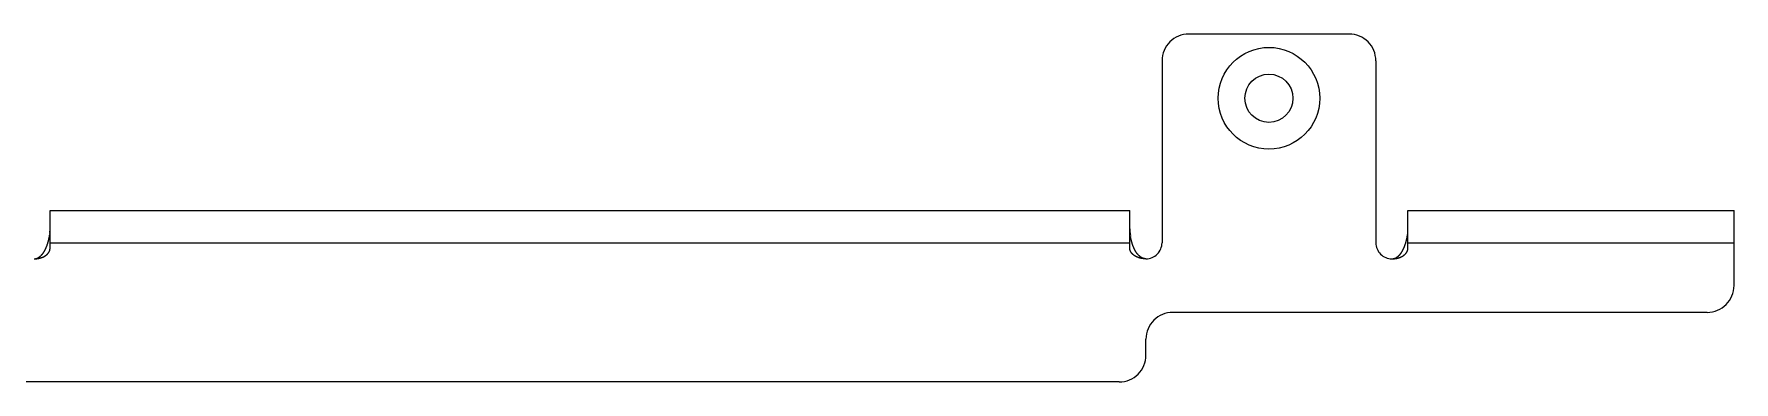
# Model space of a CAD drawing. Extents: x 365 to 1810, y 642 to 1032.
# Drawn here: x 1492.3 to 1810.3, y 967.2 to 1032.2 of the extents above; entities that cross this region are included whole.
import ezdxf

# ---------------------------------------------------------------- set-up
doc = ezdxf.new("R2010")
doc.units = 0
doc.linetypes.add('HIDDEN', pattern=[0.2, 0.1, -0.1])
doc.layers.add('geometry', color=8, linetype='Continuous')

msp = doc.modelspace()

# ---------------------------------------------------------------- linework, layer by layer
at = {"layer": 'geometry', "linetype": 'CONTINUOUS'}
for points in [[(1708.35, 1032.22, 0.414214), (1703.35, 1027.22)], [(1743.35, 1027.22, 0.414214), (1738.35, 1032.22)], [(1700.35, 990.22, 0.414214), (1703.35, 993.22)], [(1743.35, 993.22, 0.414214), (1746.35, 990.22)], [(1805.35, 980.22, 0.414214), (1810.35, 985.22)], [(1705.35, 980.22, 0.414214), (1700.35, 975.22)], [(1695.35, 967.22, 0.414214), (1700.35, 972.22)]]:
    msp.add_lwpolyline(points, format="xyb", dxfattribs=at)
for points in [[(1738.35, 1032.22), (1708.35, 1032.22)], [(1703.35, 1027.22), (1703.35, 993.22)], [(1743.35, 1027.22), (1743.35, 993.22)], [(1495.35, 999.22), (1697.35, 999.22)], [(1495.35, 992.09), (1495.35, 999.22)], [(1697.35, 992.09), (1697.35, 999.22)], [(1749.35, 999.22), (1810.35, 999.22)], [(1749.35, 992.09), (1749.35, 999.22)], [(1810.35, 985.22), (1810.35, 999.22)], [(1494.55, 992.14), (1494.56, 992.17)], [(1494.56, 992.17), (1494.57, 992.2)], [(1494.57, 992.2), (1494.58, 992.22)], [(1494.58, 992.22), (1494.6, 992.25)], [(1494.6, 992.25), (1494.61, 992.27)], [(1494.61, 992.27), (1494.62, 992.29)], [(1494.62, 992.29), (1494.63, 992.32)], [(1494.63, 992.32), (1494.64, 992.35)], [(1494.64, 992.35), (1494.65, 992.37)], [(1494.65, 992.37), (1494.66, 992.39)], [(1494.66, 992.39), (1494.67, 992.42)], [(1494.67, 992.42), (1494.68, 992.45)], [(1494.68, 992.45), (1494.69, 992.47)], [(1494.69, 992.47), (1494.7, 992.5)], [(1494.7, 992.5), (1494.71, 992.52)], [(1494.71, 992.52), (1494.72, 992.55)], [(1494.72, 992.55), (1494.73, 992.57)], [(1494.73, 992.57), (1494.74, 992.6)], [(1494.74, 992.6), (1494.75, 992.62)], [(1494.75, 992.62), (1494.76, 992.65)], [(1494.76, 992.65), (1494.77, 992.67)], [(1494.77, 992.67), (1494.78, 992.7)], [(1494.78, 992.7), (1494.79, 992.72)], [(1494.79, 992.72), (1494.8, 992.75)], [(1494.8, 992.77), (1494.81, 992.8)], [(1494.8, 992.75), (1494.8, 992.77)], [(1494.81, 992.8), (1494.82, 992.83)], [(1494.82, 992.83), (1494.83, 992.85)], [(1494.83, 992.85), (1494.84, 992.88)], [(1494.84, 992.88), (1494.85, 992.9)], [(1494.85, 992.9), (1494.86, 992.93)], [(1494.86, 992.93), (1494.87, 992.95)], [(1494.87, 992.95), (1494.88, 992.98)], [(1494.88, 993), (1494.89, 993.03)], [(1494.88, 992.98), (1494.88, 993)], [(1494.89, 993.03), (1494.9, 993.05)], [(1494.9, 993.05), (1494.91, 993.08)], [(1494.91, 993.08), (1494.92, 993.11)], [(1494.92, 993.11), (1494.93, 993.13)], [(1494.93, 993.16), (1494.94, 993.18)], [(1494.93, 993.13), (1494.93, 993.16)], [(1494.94, 993.18), (1494.95, 993.21)], [(1494.95, 993.21), (1494.96, 993.24)], [(1494.96, 993.26), (1494.97, 993.29)], [(1494.96, 993.24), (1494.96, 993.26)], [(1494.97, 993.29), (1494.98, 993.31)], [(1494.98, 993.31), (1494.99, 993.34)], [(1494.99, 993.36), (1495, 993.39)], [(1494.99, 993.34), (1494.99, 993.36)], [(1495, 993.39), (1495.01, 993.42)], [(1495.01, 993.42), (1495.02, 993.44)], [(1495.02, 993.47), (1495.03, 993.49)], [(1495.02, 993.44), (1495.02, 993.47)], [(1495.03, 993.49), (1495.04, 993.52)], [(1495.04, 993.55), (1495.05, 993.57)], [(1495.04, 993.52), (1495.04, 993.55)], [(1495.05, 993.57), (1495.06, 993.6)], [(1495.06, 993.62), (1495.07, 993.65)], [(1495.06, 993.6), (1495.06, 993.62)], [(1495.07, 993.65), (1495.08, 993.68)], [(1495.08, 993.7), (1495.09, 993.73)], [(1495.08, 993.68), (1495.08, 993.7)], [(1495.09, 993.73), (1495.1, 993.75)], [(1495.1, 993.78), (1495.11, 993.81)], [(1495.1, 993.75), (1495.1, 993.78)], [(1495.11, 993.83), (1495.12, 993.86)], [(1495.11, 993.81), (1495.11, 993.83)], [(1495.12, 993.86), (1495.13, 993.89)], [(1495.13, 993.91), (1495.14, 993.94)], [(1495.13, 993.89), (1495.13, 993.91)], [(1495.14, 993.97), (1495.15, 993.99)], [(1495.14, 993.94), (1495.14, 993.97)], [(1495.15, 994.02), (1495.16, 994.04)], [(1495.15, 993.99), (1495.15, 994.02)], [(1495.16, 994.07), (1495.17, 994.1)], [(1495.16, 994.04), (1495.16, 994.07)], [(1495.17, 994.1), (1495.18, 994.12)], [(1495.18, 994.12), (1495.18, 994.15)], [(1495.35, 993.22), (1697.35, 993.22)], [(1697.52, 994.12), (1697.51, 994.15)], [(1697.52, 994.1), (1697.52, 994.12)], [(1697.53, 994.07), (1697.52, 994.1)], [(1697.53, 994.04), (1697.53, 994.07)], [(1697.54, 994.02), (1697.53, 994.04)], [(1697.54, 993.99), (1697.54, 994.02)], [(1697.55, 993.97), (1697.54, 993.99)], [(1697.56, 993.94), (1697.55, 993.97)], [(1697.56, 993.91), (1697.56, 993.94)], [(1697.57, 993.89), (1697.56, 993.91)], [(1697.57, 993.86), (1697.57, 993.89)], [(1697.58, 993.83), (1697.57, 993.86)], [(1697.58, 993.81), (1697.58, 993.83)], [(1697.59, 993.78), (1697.58, 993.81)], [(1697.6, 993.75), (1697.59, 993.78)], [(1697.6, 993.73), (1697.6, 993.75)], [(1697.61, 993.7), (1697.6, 993.73)], [(1697.62, 993.68), (1697.61, 993.7)], [(1697.62, 993.65), (1697.62, 993.68)], [(1697.63, 993.62), (1697.62, 993.65)], [(1697.64, 993.6), (1697.63, 993.62)], [(1697.64, 993.57), (1697.64, 993.6)], [(1697.65, 993.55), (1697.64, 993.57)], [(1697.66, 993.52), (1697.65, 993.55)], [(1697.66, 993.49), (1697.66, 993.52)], [(1697.67, 993.47), (1697.66, 993.49)], [(1697.68, 993.44), (1697.67, 993.47)], [(1697.68, 993.42), (1697.68, 993.44)], [(1697.69, 993.39), (1697.68, 993.42)], [(1697.7, 993.36), (1697.69, 993.39)], [(1697.71, 993.34), (1697.7, 993.36)], [(1697.71, 993.31), (1697.71, 993.34)], [(1697.72, 993.29), (1697.71, 993.31)], [(1697.73, 993.26), (1697.72, 993.29)], [(1697.74, 993.24), (1697.73, 993.26)], [(1697.74, 993.21), (1697.74, 993.24)], [(1697.75, 993.18), (1697.74, 993.21)], [(1697.76, 993.16), (1697.75, 993.18)], [(1697.77, 993.13), (1697.76, 993.16)], [(1697.78, 993.11), (1697.77, 993.13)], [(1697.78, 993.08), (1697.78, 993.11)], [(1697.79, 993.05), (1697.78, 993.08)], [(1697.8, 993.03), (1697.79, 993.05)], [(1697.81, 993), (1697.8, 993.03)], [(1697.82, 992.98), (1697.81, 993)], [(1697.83, 992.95), (1697.82, 992.98)], [(1697.83, 992.93), (1697.83, 992.95)], [(1697.84, 992.9), (1697.83, 992.93)], [(1697.85, 992.88), (1697.84, 992.9)], [(1697.86, 992.85), (1697.85, 992.88)], [(1697.87, 992.83), (1697.86, 992.85)], [(1697.88, 992.8), (1697.87, 992.83)], [(1697.89, 992.77), (1697.88, 992.8)], [(1697.9, 992.75), (1697.89, 992.77)], [(1697.91, 992.72), (1697.9, 992.75)], [(1697.92, 992.7), (1697.91, 992.72)], [(1697.92, 992.67), (1697.92, 992.7)], [(1697.93, 992.65), (1697.92, 992.67)], [(1697.94, 992.62), (1697.93, 992.65)], [(1697.95, 992.6), (1697.94, 992.62)], [(1697.96, 992.57), (1697.95, 992.6)], [(1697.97, 992.55), (1697.96, 992.57)], [(1697.98, 992.52), (1697.97, 992.55)], [(1697.99, 992.5), (1697.98, 992.52)], [(1698, 992.47), (1697.99, 992.5)], [(1698.01, 992.45), (1698, 992.47)], [(1698.02, 992.42), (1698.01, 992.45)], [(1698.03, 992.39), (1698.02, 992.42)], [(1698.04, 992.37), (1698.03, 992.39)], [(1698.05, 992.35), (1698.04, 992.37)], [(1698.07, 992.32), (1698.05, 992.35)], [(1698.08, 992.29), (1698.07, 992.32)], [(1698.09, 992.27), (1698.08, 992.29)], [(1698.1, 992.25), (1698.09, 992.27)], [(1698.11, 992.22), (1698.1, 992.25)], [(1698.12, 992.2), (1698.11, 992.22)], [(1698.13, 992.17), (1698.12, 992.2)], [(1698.14, 992.14), (1698.13, 992.17)], [(1748.55, 992.14), (1748.56, 992.17)], [(1748.56, 992.17), (1748.57, 992.2)], [(1748.57, 992.2), (1748.58, 992.22)], [(1748.58, 992.22), (1748.6, 992.25)], [(1748.6, 992.25), (1748.61, 992.27)], [(1748.61, 992.27), (1748.62, 992.29)], [(1748.62, 992.29), (1748.63, 992.32)], [(1748.63, 992.32), (1748.64, 992.35)], [(1748.64, 992.35), (1748.65, 992.37)], [(1748.65, 992.37), (1748.66, 992.39)], [(1748.66, 992.39), (1748.67, 992.42)], [(1748.67, 992.42), (1748.68, 992.45)], [(1748.68, 992.45), (1748.69, 992.47)], [(1748.69, 992.47), (1748.7, 992.5)], [(1748.7, 992.5), (1748.71, 992.52)], [(1748.71, 992.52), (1748.72, 992.55)], [(1748.72, 992.55), (1748.73, 992.57)], [(1748.73, 992.57), (1748.74, 992.6)], [(1748.74, 992.6), (1748.75, 992.62)], [(1748.75, 992.62), (1748.76, 992.65)], [(1748.76, 992.65), (1748.77, 992.67)], [(1748.77, 992.67), (1748.78, 992.7)], [(1748.78, 992.7), (1748.79, 992.72)], [(1748.79, 992.72), (1748.8, 992.75)], [(1748.8, 992.77), (1748.81, 992.8)], [(1748.8, 992.75), (1748.8, 992.77)], [(1748.81, 992.8), (1748.82, 992.83)], [(1748.82, 992.83), (1748.83, 992.85)], [(1748.83, 992.85), (1748.84, 992.88)], [(1748.84, 992.88), (1748.85, 992.9)], [(1748.85, 992.9), (1748.86, 992.93)], [(1748.86, 992.93), (1748.87, 992.95)], [(1748.87, 992.95), (1748.88, 992.98)], [(1748.88, 993), (1748.89, 993.03)], [(1748.88, 992.98), (1748.88, 993)], [(1748.89, 993.03), (1748.9, 993.05)], [(1748.9, 993.05), (1748.91, 993.08)], [(1748.91, 993.08), (1748.92, 993.11)], [(1748.92, 993.11), (1748.93, 993.13)], [(1748.93, 993.16), (1748.94, 993.18)], [(1748.93, 993.13), (1748.93, 993.16)], [(1748.94, 993.18), (1748.95, 993.21)], [(1748.95, 993.21), (1748.96, 993.24)], [(1748.96, 993.26), (1748.97, 993.29)], [(1748.96, 993.24), (1748.96, 993.26)], [(1748.97, 993.29), (1748.98, 993.31)], [(1748.98, 993.31), (1748.99, 993.34)], [(1748.99, 993.36), (1749, 993.39)], [(1748.99, 993.34), (1748.99, 993.36)], [(1749, 993.39), (1749.01, 993.42)], [(1749.01, 993.42), (1749.02, 993.44)], [(1749.02, 993.47), (1749.03, 993.49)], [(1749.02, 993.44), (1749.02, 993.47)], [(1749.03, 993.49), (1749.04, 993.52)], [(1749.04, 993.55), (1749.05, 993.57)], [(1749.04, 993.52), (1749.04, 993.55)], [(1749.05, 993.57), (1749.06, 993.6)], [(1749.06, 993.62), (1749.07, 993.65)], [(1749.06, 993.6), (1749.06, 993.62)], [(1749.07, 993.65), (1749.08, 993.68)], [(1749.08, 993.7), (1749.09, 993.73)], [(1749.08, 993.68), (1749.08, 993.7)], [(1749.09, 993.73), (1749.1, 993.75)], [(1749.1, 993.78), (1749.11, 993.81)], [(1749.1, 993.75), (1749.1, 993.78)], [(1749.11, 993.83), (1749.12, 993.86)], [(1749.11, 993.81), (1749.11, 993.83)], [(1749.12, 993.86), (1749.13, 993.89)], [(1749.13, 993.91), (1749.14, 993.94)], [(1749.13, 993.89), (1749.13, 993.91)], [(1749.14, 993.97), (1749.15, 993.99)], [(1749.14, 993.94), (1749.14, 993.97)], [(1749.15, 994.02), (1749.16, 994.04)], [(1749.15, 993.99), (1749.15, 994.02)], [(1749.16, 994.07), (1749.17, 994.1)], [(1749.16, 994.04), (1749.16, 994.07)], [(1749.17, 994.1), (1749.18, 994.12)], [(1749.18, 994.12), (1749.18, 994.15)], [(1749.35, 993.22), (1810.35, 993.22)], [(1492.35, 990.22), (1492.37, 990.22)], [(1492.37, 990.22), (1492.39, 990.22)], [(1492.37, 990.22), (1492.4, 990.22)], [(1492.39, 990.22), (1492.42, 990.22)], [(1492.4, 990.22), (1492.43, 990.22)], [(1492.42, 990.22), (1492.44, 990.22)], [(1492.43, 990.22), (1492.45, 990.22)], [(1492.44, 990.22), (1492.46, 990.22)], [(1492.45, 990.22), (1492.48, 990.22)], [(1492.46, 990.22), (1492.49, 990.22)], [(1492.48, 990.22), (1492.51, 990.23)], [(1492.49, 990.22), (1492.51, 990.22)], [(1492.51, 990.23), (1492.53, 990.23)], [(1492.51, 990.22), (1492.54, 990.22)], [(1492.53, 990.23), (1492.56, 990.23)], [(1492.54, 990.22), (1492.56, 990.22)], [(1492.56, 990.23), (1492.59, 990.24)], [(1492.56, 990.22), (1492.58, 990.22)], [(1492.58, 990.22), (1492.61, 990.22)], [(1492.59, 990.24), (1492.61, 990.24)], [(1492.61, 990.24), (1492.64, 990.25)], [(1492.61, 990.22), (1492.63, 990.23)], [(1492.63, 990.23), (1492.66, 990.23)], [(1492.64, 990.25), (1492.67, 990.25)], [(1492.66, 990.23), (1492.68, 990.23)], [(1492.67, 990.25), (1492.69, 990.26)], [(1492.68, 990.23), (1492.7, 990.23)], [(1492.69, 990.26), (1492.72, 990.27)], [(1492.7, 990.23), (1492.73, 990.23)], [(1492.72, 990.27), (1492.75, 990.27)], [(1492.73, 990.23), (1492.75, 990.23)], [(1492.75, 990.27), (1492.77, 990.28)], [(1492.75, 990.23), (1492.78, 990.24)], [(1492.77, 990.28), (1492.8, 990.29)], [(1492.78, 990.24), (1492.8, 990.24)], [(1492.8, 990.29), (1492.82, 990.3)], [(1492.8, 990.24), (1492.82, 990.24)], [(1492.82, 990.3), (1492.85, 990.31)], [(1492.82, 990.24), (1492.85, 990.24)], [(1492.85, 990.31), (1492.87, 990.32)], [(1492.85, 990.24), (1492.87, 990.25)], [(1492.87, 990.32), (1492.9, 990.33)], [(1492.87, 990.25), (1492.9, 990.25)], [(1492.9, 990.33), (1492.93, 990.34)], [(1492.9, 990.25), (1492.92, 990.25)], [(1492.92, 990.25), (1492.94, 990.25)], [(1492.93, 990.34), (1492.95, 990.35)], [(1492.94, 990.25), (1492.97, 990.26)], [(1492.95, 990.35), (1492.98, 990.36)], [(1492.97, 990.26), (1492.99, 990.26)], [(1492.98, 990.36), (1493, 990.37)], [(1492.99, 990.26), (1493.02, 990.26)], [(1493, 990.37), (1493.03, 990.38)], [(1493.02, 990.26), (1493.04, 990.27)], [(1493.03, 990.38), (1493.05, 990.39)], [(1493.04, 990.27), (1493.07, 990.27)], [(1493.05, 990.39), (1493.08, 990.41)], [(1493.07, 990.27), (1493.09, 990.28)], [(1493.08, 990.41), (1493.1, 990.42)], [(1493.09, 990.28), (1493.11, 990.28)], [(1493.1, 990.42), (1493.13, 990.43)], [(1493.11, 990.28), (1493.14, 990.28)], [(1493.13, 990.43), (1493.15, 990.45)], [(1493.14, 990.28), (1493.16, 990.29)], [(1493.15, 990.45), (1493.17, 990.46)], [(1493.16, 990.29), (1493.19, 990.29)], [(1493.17, 990.46), (1493.2, 990.47)], [(1493.19, 990.29), (1493.21, 990.3)], [(1493.2, 990.47), (1493.22, 990.49)], [(1493.21, 990.3), (1493.23, 990.3)], [(1493.22, 990.49), (1493.25, 990.5)], [(1493.23, 990.3), (1493.26, 990.31)], [(1493.25, 990.5), (1493.27, 990.52)], [(1493.26, 990.31), (1493.28, 990.31)], [(1493.27, 990.52), (1493.29, 990.53)], [(1493.28, 990.31), (1493.31, 990.32)], [(1493.29, 990.53), (1493.32, 990.55)], [(1493.31, 990.32), (1493.33, 990.32)], [(1493.32, 990.55), (1493.34, 990.56)], [(1493.33, 990.32), (1493.35, 990.33)], [(1493.34, 990.56), (1493.36, 990.58)], [(1493.35, 990.33), (1493.38, 990.34)], [(1493.36, 990.58), (1493.39, 990.6)], [(1493.38, 990.34), (1493.4, 990.34)], [(1493.39, 990.6), (1493.41, 990.61)], [(1493.4, 990.34), (1493.43, 990.35)], [(1493.41, 990.61), (1493.43, 990.63)], [(1493.43, 990.63), (1493.45, 990.64)], [(1493.43, 990.35), (1493.45, 990.35)], [(1493.45, 990.64), (1493.47, 990.66)], [(1493.45, 990.35), (1493.47, 990.36)], [(1493.47, 990.66), (1493.5, 990.68)], [(1493.47, 990.36), (1493.5, 990.37)], [(1493.5, 990.68), (1493.52, 990.7)], [(1493.5, 990.37), (1493.52, 990.37)], [(1493.52, 990.7), (1493.54, 990.72)], [(1493.52, 990.37), (1493.54, 990.38)], [(1493.54, 990.72), (1493.56, 990.73)], [(1493.54, 990.38), (1493.57, 990.38)], [(1493.56, 990.73), (1493.58, 990.75)], [(1493.57, 990.38), (1493.59, 990.39)], [(1493.58, 990.75), (1493.6, 990.77)], [(1493.59, 990.39), (1493.61, 990.4)], [(1493.6, 990.77), (1493.62, 990.79)], [(1493.61, 990.4), (1493.64, 990.41)], [(1493.62, 990.79), (1493.64, 990.81)], [(1493.64, 990.81), (1493.66, 990.82)], [(1493.64, 990.41), (1493.66, 990.41)], [(1493.66, 990.82), (1493.68, 990.84)], [(1493.66, 990.41), (1493.69, 990.42)], [(1493.68, 990.84), (1493.7, 990.86)], [(1493.69, 990.42), (1493.71, 990.43)], [(1493.7, 990.86), (1493.72, 990.88)], [(1493.71, 990.43), (1493.73, 990.44)], [(1493.72, 990.88), (1493.74, 990.9)], [(1493.73, 990.44), (1493.75, 990.45)], [(1493.74, 990.9), (1493.76, 990.92)], [(1493.75, 990.45), (1493.78, 990.45)], [(1493.76, 990.92), (1493.78, 990.94)], [(1493.78, 990.94), (1493.8, 990.96)], [(1493.78, 990.45), (1493.8, 990.46)], [(1493.8, 990.96), (1493.82, 990.98)], [(1493.8, 990.46), (1493.82, 990.47)], [(1493.82, 990.98), (1493.83, 991)], [(1493.82, 990.47), (1493.85, 990.48)], [(1493.83, 991), (1493.85, 991.02)], [(1493.85, 991.02), (1493.87, 991.04)], [(1493.85, 990.48), (1493.87, 990.49)], [(1493.87, 991.04), (1493.89, 991.06)], [(1493.87, 990.49), (1493.89, 990.5)], [(1493.89, 991.06), (1493.91, 991.08)], [(1493.89, 990.5), (1493.92, 990.5)], [(1493.91, 991.08), (1493.92, 991.1)], [(1493.92, 991.1), (1493.94, 991.12)], [(1493.92, 990.5), (1493.94, 990.51)], [(1493.94, 991.12), (1493.96, 991.14)], [(1493.94, 990.51), (1493.96, 990.52)], [(1493.96, 991.14), (1493.97, 991.16)], [(1493.96, 990.52), (1493.98, 990.53)], [(1493.97, 991.16), (1493.99, 991.19)], [(1493.98, 990.53), (1494.01, 990.54)], [(1493.99, 991.19), (1494.01, 991.21)], [(1494.01, 991.21), (1494.02, 991.23)], [(1494.01, 990.54), (1494.03, 990.55)], [(1494.02, 991.23), (1494.04, 991.25)], [(1494.03, 990.55), (1494.05, 990.56)], [(1494.04, 991.25), (1494.06, 991.27)], [(1494.05, 990.56), (1494.07, 990.57)], [(1494.06, 991.27), (1494.07, 991.29)], [(1494.07, 991.29), (1494.09, 991.32)], [(1494.07, 990.57), (1494.09, 990.58)], [(1494.09, 991.32), (1494.1, 991.34)], [(1494.09, 990.58), (1494.12, 990.59)], [(1494.1, 991.34), (1494.12, 991.36)], [(1494.12, 991.36), (1494.13, 991.38)], [(1494.12, 990.59), (1494.14, 990.61)], [(1494.13, 991.38), (1494.15, 991.41)], [(1494.14, 990.61), (1494.16, 990.62)], [(1494.15, 991.41), (1494.16, 991.43)], [(1494.16, 991.43), (1494.18, 991.45)], [(1494.16, 990.62), (1494.18, 990.63)], [(1494.18, 991.45), (1494.19, 991.47)], [(1494.18, 990.63), (1494.2, 990.64)], [(1494.19, 991.47), (1494.21, 991.5)], [(1494.2, 990.64), (1494.22, 990.65)], [(1494.21, 991.5), (1494.22, 991.52)], [(1494.22, 991.52), (1494.24, 991.54)], [(1494.22, 990.65), (1494.25, 990.66)], [(1494.24, 991.54), (1494.25, 991.57)], [(1494.25, 991.57), (1494.27, 991.59)], [(1494.25, 990.66), (1494.27, 990.67)], [(1494.27, 991.59), (1494.28, 991.61)], [(1494.27, 990.67), (1494.29, 990.68)], [(1494.28, 991.61), (1494.29, 991.64)], [(1494.29, 991.64), (1494.31, 991.66)], [(1494.29, 990.68), (1494.31, 990.7)], [(1494.31, 991.66), (1494.32, 991.68)], [(1494.31, 990.7), (1494.33, 990.71)], [(1494.32, 991.68), (1494.33, 991.71)], [(1494.33, 991.71), (1494.35, 991.73)], [(1494.33, 990.71), (1494.35, 990.72)], [(1494.35, 991.73), (1494.36, 991.75)], [(1494.35, 990.72), (1494.37, 990.73)], [(1494.36, 991.75), (1494.37, 991.78)], [(1494.37, 991.78), (1494.38, 991.8)], [(1494.37, 990.73), (1494.39, 990.75)], [(1494.38, 991.8), (1494.4, 991.83)], [(1494.39, 990.75), (1494.41, 990.76)], [(1494.4, 991.83), (1494.41, 991.85)], [(1494.41, 991.85), (1494.42, 991.88)], [(1494.41, 990.76), (1494.43, 990.77)], [(1494.42, 991.88), (1494.43, 991.9)], [(1494.43, 991.9), (1494.45, 991.92)], [(1494.43, 990.77), (1494.45, 990.79)], [(1494.45, 991.92), (1494.46, 991.95)], [(1494.45, 990.79), (1494.47, 990.8)], [(1494.46, 991.95), (1494.47, 991.97)], [(1494.47, 991.97), (1494.48, 992)], [(1494.47, 990.8), (1494.49, 990.81)], [(1494.48, 992), (1494.49, 992.02)], [(1494.49, 992.02), (1494.51, 992.05)], [(1494.49, 990.81), (1494.51, 990.83)], [(1494.51, 992.05), (1494.52, 992.07)], [(1494.51, 990.83), (1494.53, 990.84)], [(1494.52, 992.07), (1494.53, 992.1)], [(1494.53, 992.1), (1494.54, 992.12)], [(1494.53, 990.84), (1494.55, 990.86)], [(1494.54, 992.12), (1494.55, 992.14)], [(1494.55, 990.86), (1494.57, 990.87)], [(1494.57, 990.87), (1494.59, 990.88)], [(1494.59, 990.88), (1494.61, 990.9)], [(1494.61, 990.9), (1494.63, 990.91)], [(1494.63, 990.91), (1494.65, 990.93)], [(1494.65, 990.93), (1494.67, 990.94)], [(1494.67, 990.94), (1494.68, 990.96)], [(1494.68, 990.96), (1494.7, 990.97)], [(1494.7, 990.97), (1494.72, 990.99)], [(1494.72, 990.99), (1494.74, 991.01)], [(1494.74, 991.01), (1494.76, 991.02)], [(1494.76, 991.02), (1494.78, 991.04)], [(1494.78, 991.04), (1494.79, 991.05)], [(1494.79, 991.05), (1494.81, 991.07)], [(1494.81, 991.07), (1494.83, 991.09)], [(1494.83, 991.09), (1494.85, 991.11)], [(1494.85, 991.11), (1494.86, 991.12)], [(1494.86, 991.12), (1494.88, 991.14)], [(1494.88, 991.14), (1494.9, 991.16)], [(1494.9, 991.16), (1494.91, 991.17)], [(1494.91, 991.17), (1494.93, 991.19)], [(1494.93, 991.19), (1494.94, 991.21)], [(1494.94, 991.21), (1494.96, 991.23)], [(1494.96, 991.23), (1494.98, 991.25)], [(1494.98, 991.25), (1494.99, 991.27)], [(1494.99, 991.27), (1495.01, 991.28)], [(1495.01, 991.28), (1495.02, 991.3)], [(1495.02, 991.3), (1495.04, 991.32)], [(1495.04, 991.32), (1495.05, 991.34)], [(1495.05, 991.34), (1495.07, 991.36)], [(1495.07, 991.36), (1495.08, 991.38)], [(1495.08, 991.38), (1495.1, 991.4)], [(1495.1, 991.4), (1495.11, 991.42)], [(1495.11, 991.42), (1495.12, 991.44)], [(1495.12, 991.44), (1495.14, 991.46)], [(1495.14, 991.46), (1495.15, 991.48)], [(1495.15, 991.48), (1495.16, 991.5)], [(1495.16, 991.5), (1495.18, 991.52)], [(1495.18, 991.52), (1495.19, 991.55)], [(1495.19, 991.55), (1495.2, 991.57)], [(1495.2, 991.57), (1495.21, 991.59)], [(1495.21, 991.59), (1495.22, 991.61)], [(1495.22, 991.61), (1495.23, 991.63)], [(1495.23, 991.63), (1495.24, 991.65)], [(1495.24, 991.65), (1495.25, 991.67)], [(1495.25, 991.67), (1495.26, 991.7)], [(1495.26, 991.7), (1495.27, 991.72)], [(1495.27, 991.72), (1495.28, 991.74)], [(1495.28, 991.74), (1495.29, 991.76)], [(1495.29, 991.76), (1495.3, 991.79)], [(1495.3, 991.81), (1495.31, 991.83)], [(1495.3, 991.79), (1495.3, 991.81)], [(1495.31, 991.83), (1495.32, 991.85)], [(1495.32, 991.88), (1495.33, 991.9)], [(1495.32, 991.85), (1495.32, 991.88)], [(1495.33, 991.92), (1495.34, 991.95)], [(1495.33, 991.9), (1495.33, 991.92)], [(1495.34, 992.04), (1495.35, 992.06)], [(1495.34, 992.02), (1495.34, 992.04)], [(1495.34, 991.99), (1495.34, 992.02)], [(1495.34, 991.97), (1495.34, 991.99)], [(1495.34, 991.95), (1495.34, 991.97)], [(1495.35, 992.06), (1495.35, 992.09)], [(1697.35, 992.06), (1697.35, 992.09)], [(1697.35, 992.04), (1697.35, 992.06)], [(1697.35, 992.02), (1697.35, 992.04)], [(1697.35, 991.99), (1697.35, 992.02)], [(1697.35, 991.97), (1697.35, 991.99)], [(1697.36, 991.95), (1697.35, 991.97)], [(1697.36, 991.92), (1697.36, 991.95)], [(1697.37, 991.9), (1697.36, 991.92)], [(1697.37, 991.88), (1697.37, 991.9)], [(1697.38, 991.85), (1697.37, 991.88)], [(1697.38, 991.83), (1697.38, 991.85)], [(1697.39, 991.81), (1697.38, 991.83)], [(1697.4, 991.79), (1697.39, 991.81)], [(1697.4, 991.76), (1697.4, 991.79)], [(1697.41, 991.74), (1697.4, 991.76)], [(1697.42, 991.72), (1697.41, 991.74)], [(1697.43, 991.7), (1697.42, 991.72)], [(1697.44, 991.67), (1697.43, 991.7)], [(1697.45, 991.65), (1697.44, 991.67)], [(1697.46, 991.63), (1697.45, 991.65)], [(1697.47, 991.61), (1697.46, 991.63)], [(1697.48, 991.59), (1697.47, 991.61)], [(1697.49, 991.57), (1697.48, 991.59)], [(1697.5, 991.55), (1697.49, 991.57)], [(1697.52, 991.52), (1697.5, 991.55)], [(1697.53, 991.5), (1697.52, 991.52)], [(1697.54, 991.48), (1697.53, 991.5)], [(1697.55, 991.46), (1697.54, 991.48)], [(1697.57, 991.44), (1697.55, 991.46)], [(1697.58, 991.42), (1697.57, 991.44)], [(1697.6, 991.4), (1697.58, 991.42)], [(1697.61, 991.38), (1697.6, 991.4)], [(1697.62, 991.36), (1697.61, 991.38)], [(1697.64, 991.34), (1697.62, 991.36)], [(1697.65, 991.32), (1697.64, 991.34)], [(1697.67, 991.3), (1697.65, 991.32)], [(1697.68, 991.28), (1697.67, 991.3)], [(1697.7, 991.27), (1697.68, 991.28)], [(1697.72, 991.25), (1697.7, 991.27)], [(1697.73, 991.23), (1697.72, 991.25)], [(1697.75, 991.21), (1697.73, 991.23)], [(1697.76, 991.19), (1697.75, 991.21)], [(1697.78, 991.17), (1697.76, 991.19)], [(1697.8, 991.16), (1697.78, 991.17)], [(1697.81, 991.14), (1697.8, 991.16)], [(1697.83, 991.12), (1697.81, 991.14)], [(1697.85, 991.11), (1697.83, 991.12)], [(1697.86, 991.09), (1697.85, 991.11)], [(1697.88, 991.07), (1697.86, 991.09)], [(1697.9, 991.05), (1697.88, 991.07)], [(1697.92, 991.04), (1697.9, 991.05)], [(1697.93, 991.02), (1697.92, 991.04)], [(1697.95, 991.01), (1697.93, 991.02)], [(1697.97, 990.99), (1697.95, 991.01)], [(1697.99, 990.97), (1697.97, 990.99)], [(1698.01, 990.96), (1697.99, 990.97)], [(1698.03, 990.94), (1698.01, 990.96)], [(1698.05, 990.93), (1698.03, 990.94)], [(1698.06, 990.91), (1698.05, 990.93)], [(1698.08, 990.9), (1698.06, 990.91)], [(1698.1, 990.88), (1698.08, 990.9)], [(1698.12, 990.87), (1698.1, 990.88)], [(1698.14, 990.86), (1698.12, 990.87)], [(1698.15, 992.12), (1698.14, 992.14)], [(1698.16, 990.84), (1698.14, 990.86)], [(1698.16, 992.1), (1698.15, 992.12)], [(1698.18, 992.07), (1698.16, 992.1)], [(1698.18, 990.83), (1698.16, 990.84)], [(1698.19, 992.05), (1698.18, 992.07)], [(1698.2, 990.81), (1698.18, 990.83)], [(1698.2, 992.02), (1698.19, 992.05)], [(1698.21, 992), (1698.2, 992.02)], [(1698.22, 990.8), (1698.2, 990.81)], [(1698.22, 991.97), (1698.21, 992)], [(1698.23, 991.95), (1698.22, 991.97)], [(1698.24, 990.79), (1698.22, 990.8)], [(1698.25, 991.92), (1698.23, 991.95)], [(1698.26, 990.77), (1698.24, 990.79)], [(1698.26, 991.9), (1698.25, 991.92)], [(1698.27, 991.88), (1698.26, 991.9)], [(1698.28, 990.76), (1698.26, 990.77)], [(1698.28, 991.85), (1698.27, 991.88)], [(1698.3, 991.83), (1698.28, 991.85)], [(1698.3, 990.75), (1698.28, 990.76)], [(1698.31, 991.8), (1698.3, 991.83)], [(1698.32, 990.73), (1698.3, 990.75)], [(1698.32, 991.78), (1698.31, 991.8)], [(1698.33, 991.75), (1698.32, 991.78)], [(1698.34, 990.72), (1698.32, 990.73)], [(1698.35, 991.73), (1698.33, 991.75)], [(1698.36, 990.71), (1698.34, 990.72)], [(1698.36, 991.71), (1698.35, 991.73)], [(1698.37, 991.68), (1698.36, 991.71)], [(1698.38, 990.7), (1698.36, 990.71)], [(1698.39, 991.66), (1698.37, 991.68)], [(1698.41, 990.68), (1698.38, 990.7)], [(1698.4, 991.64), (1698.39, 991.66)], [(1698.41, 991.61), (1698.4, 991.64)], [(1698.43, 991.59), (1698.41, 991.61)], [(1698.43, 990.67), (1698.41, 990.68)], [(1698.44, 991.57), (1698.43, 991.59)], [(1698.45, 990.66), (1698.43, 990.67)], [(1698.46, 991.54), (1698.44, 991.57)], [(1698.47, 990.65), (1698.45, 990.66)], [(1698.47, 991.52), (1698.46, 991.54)], [(1698.48, 991.5), (1698.47, 991.52)], [(1698.49, 990.64), (1698.47, 990.65)], [(1698.5, 991.47), (1698.48, 991.5)], [(1698.51, 990.63), (1698.49, 990.64)], [(1698.51, 991.45), (1698.5, 991.47)], [(1698.53, 991.43), (1698.51, 991.45)], [(1698.53, 990.62), (1698.51, 990.63)], [(1698.54, 991.41), (1698.53, 991.43)], [(1698.56, 990.61), (1698.53, 990.62)], [(1698.56, 991.38), (1698.54, 991.41)], [(1698.57, 991.36), (1698.56, 991.38)], [(1698.58, 990.59), (1698.56, 990.61)], [(1698.59, 991.34), (1698.57, 991.36)], [(1698.6, 990.58), (1698.58, 990.59)], [(1698.6, 991.32), (1698.59, 991.34)], [(1698.62, 991.29), (1698.6, 991.32)], [(1698.62, 990.57), (1698.6, 990.58)], [(1698.64, 991.27), (1698.62, 991.29)], [(1698.64, 990.56), (1698.62, 990.57)], [(1698.65, 991.25), (1698.64, 991.27)], [(1698.67, 990.55), (1698.64, 990.56)], [(1698.67, 991.23), (1698.65, 991.25)], [(1698.68, 991.21), (1698.67, 991.23)], [(1698.69, 990.54), (1698.67, 990.55)], [(1698.7, 991.19), (1698.68, 991.21)], [(1698.71, 990.53), (1698.69, 990.54)], [(1698.72, 991.16), (1698.7, 991.19)], [(1698.73, 990.52), (1698.71, 990.53)], [(1698.73, 991.14), (1698.72, 991.16)], [(1698.75, 991.12), (1698.73, 991.14)], [(1698.75, 990.51), (1698.73, 990.52)], [(1698.77, 991.1), (1698.75, 991.12)], [(1698.78, 990.5), (1698.75, 990.51)], [(1698.79, 991.08), (1698.77, 991.1)], [(1698.8, 990.5), (1698.78, 990.5)], [(1698.8, 991.06), (1698.79, 991.08)], [(1698.82, 991.04), (1698.8, 991.06)], [(1698.82, 990.49), (1698.8, 990.5)], [(1698.84, 991.02), (1698.82, 991.04)], [(1698.85, 990.48), (1698.82, 990.49)], [(1698.86, 991), (1698.84, 991.02)], [(1698.87, 990.47), (1698.85, 990.48)], [(1698.88, 990.98), (1698.86, 991)], [(1698.89, 990.46), (1698.87, 990.47)], [(1698.89, 990.96), (1698.88, 990.98)], [(1698.91, 990.94), (1698.89, 990.96)], [(1698.91, 990.45), (1698.89, 990.46)], [(1698.93, 990.92), (1698.91, 990.94)], [(1698.94, 990.45), (1698.91, 990.45)], [(1698.95, 990.9), (1698.93, 990.92)], [(1698.96, 990.44), (1698.94, 990.45)], [(1698.97, 990.88), (1698.95, 990.9)], [(1698.98, 990.43), (1698.96, 990.44)], [(1698.99, 990.86), (1698.97, 990.88)], [(1699.01, 990.42), (1698.98, 990.43)], [(1699.01, 990.84), (1698.99, 990.86)], [(1699.03, 990.82), (1699.01, 990.84)], [(1699.03, 990.41), (1699.01, 990.42)], [(1699.05, 990.81), (1699.03, 990.82)], [(1699.05, 990.41), (1699.03, 990.41)], [(1699.07, 990.79), (1699.05, 990.81)], [(1699.08, 990.4), (1699.05, 990.41)], [(1699.09, 990.77), (1699.07, 990.79)], [(1699.1, 990.39), (1699.08, 990.4)], [(1699.11, 990.75), (1699.09, 990.77)], [(1699.12, 990.38), (1699.1, 990.39)], [(1699.13, 990.73), (1699.11, 990.75)], [(1699.15, 990.38), (1699.12, 990.38)], [(1699.15, 990.72), (1699.13, 990.73)], [(1699.18, 990.7), (1699.15, 990.72)], [(1699.17, 990.37), (1699.15, 990.38)], [(1699.2, 990.37), (1699.17, 990.37)], [(1699.2, 990.68), (1699.18, 990.7)], [(1699.22, 990.66), (1699.2, 990.68)], [(1699.22, 990.36), (1699.2, 990.37)], [(1699.24, 990.64), (1699.22, 990.66)], [(1699.24, 990.35), (1699.22, 990.36)], [(1699.26, 990.63), (1699.24, 990.64)], [(1699.27, 990.35), (1699.24, 990.35)], [(1699.28, 990.61), (1699.26, 990.63)], [(1699.29, 990.34), (1699.27, 990.35)], [(1699.31, 990.6), (1699.28, 990.61)], [(1699.31, 990.34), (1699.29, 990.34)], [(1699.33, 990.58), (1699.31, 990.6)], [(1699.34, 990.33), (1699.31, 990.34)], [(1699.35, 990.56), (1699.33, 990.58)], [(1699.36, 990.32), (1699.34, 990.33)], [(1699.38, 990.55), (1699.35, 990.56)], [(1699.39, 990.32), (1699.36, 990.32)], [(1699.4, 990.53), (1699.38, 990.55)], [(1699.41, 990.31), (1699.39, 990.32)], [(1699.42, 990.52), (1699.4, 990.53)], [(1699.43, 990.31), (1699.41, 990.31)], [(1699.45, 990.5), (1699.42, 990.52)], [(1699.46, 990.3), (1699.43, 990.31)], [(1699.47, 990.49), (1699.45, 990.5)], [(1699.48, 990.3), (1699.46, 990.3)], [(1699.49, 990.47), (1699.47, 990.49)], [(1699.51, 990.29), (1699.48, 990.3)], [(1699.52, 990.46), (1699.49, 990.47)], [(1699.53, 990.29), (1699.51, 990.29)], [(1699.54, 990.45), (1699.52, 990.46)], [(1699.55, 990.28), (1699.53, 990.29)], [(1699.57, 990.43), (1699.54, 990.45)], [(1699.58, 990.28), (1699.55, 990.28)], [(1699.59, 990.42), (1699.57, 990.43)], [(1699.6, 990.28), (1699.58, 990.28)], [(1699.62, 990.41), (1699.59, 990.42)], [(1699.63, 990.27), (1699.6, 990.28)], [(1699.64, 990.39), (1699.62, 990.41)], [(1699.65, 990.27), (1699.63, 990.27)], [(1699.67, 990.38), (1699.64, 990.39)], [(1699.68, 990.26), (1699.65, 990.27)], [(1699.69, 990.37), (1699.67, 990.38)], [(1699.7, 990.26), (1699.68, 990.26)], [(1699.72, 990.36), (1699.69, 990.37)], [(1699.72, 990.26), (1699.7, 990.26)], [(1699.74, 990.35), (1699.72, 990.36)], [(1699.75, 990.25), (1699.72, 990.26)], [(1699.77, 990.34), (1699.74, 990.35)], [(1699.77, 990.25), (1699.75, 990.25)], [(1699.79, 990.33), (1699.77, 990.34)], [(1699.8, 990.25), (1699.77, 990.25)], [(1699.82, 990.32), (1699.79, 990.33)], [(1699.82, 990.25), (1699.8, 990.25)], [(1699.84, 990.31), (1699.82, 990.32)], [(1699.84, 990.24), (1699.82, 990.25)], [(1699.87, 990.3), (1699.84, 990.31)], [(1699.87, 990.24), (1699.84, 990.24)], [(1699.9, 990.29), (1699.87, 990.3)], [(1699.89, 990.24), (1699.87, 990.24)], [(1699.92, 990.24), (1699.89, 990.24)], [(1699.92, 990.28), (1699.9, 990.29)], [(1699.95, 990.27), (1699.92, 990.28)], [(1699.94, 990.23), (1699.92, 990.24)], [(1699.97, 990.23), (1699.94, 990.23)], [(1699.97, 990.27), (1699.95, 990.27)], [(1700, 990.26), (1699.97, 990.27)], [(1699.99, 990.23), (1699.97, 990.23)], [(1700.01, 990.23), (1699.99, 990.23)], [(1700.03, 990.25), (1700, 990.26)], [(1700.04, 990.23), (1700.01, 990.23)], [(1700.05, 990.25), (1700.03, 990.25)], [(1700.06, 990.23), (1700.04, 990.23)], [(1700.08, 990.24), (1700.05, 990.25)], [(1700.09, 990.22), (1700.06, 990.23)], [(1700.11, 990.24), (1700.08, 990.24)], [(1700.11, 990.22), (1700.09, 990.22)], [(1700.13, 990.23), (1700.11, 990.24)], [(1700.13, 990.22), (1700.11, 990.22)], [(1700.16, 990.23), (1700.13, 990.23)], [(1700.16, 990.22), (1700.13, 990.22)], [(1700.19, 990.23), (1700.16, 990.23)], [(1700.18, 990.22), (1700.16, 990.22)], [(1700.2, 990.22), (1700.18, 990.22)], [(1700.21, 990.22), (1700.19, 990.23)], [(1700.23, 990.22), (1700.2, 990.22)], [(1700.24, 990.22), (1700.21, 990.22)], [(1700.25, 990.22), (1700.23, 990.22)], [(1700.27, 990.22), (1700.24, 990.22)], [(1700.28, 990.22), (1700.25, 990.22)], [(1700.29, 990.22), (1700.27, 990.22)], [(1700.3, 990.22), (1700.28, 990.22)], [(1700.32, 990.22), (1700.29, 990.22)], [(1700.32, 990.22), (1700.3, 990.22)], [(1700.35, 990.22), (1700.32, 990.22)], [(1746.35, 990.22), (1746.37, 990.22)], [(1746.37, 990.22), (1746.39, 990.22)], [(1746.37, 990.22), (1746.4, 990.22)], [(1746.39, 990.22), (1746.42, 990.22)], [(1746.4, 990.22), (1746.43, 990.22)], [(1746.42, 990.22), (1746.44, 990.22)], [(1746.43, 990.22), (1746.45, 990.22)], [(1746.44, 990.22), (1746.46, 990.22)], [(1746.45, 990.22), (1746.48, 990.22)], [(1746.46, 990.22), (1746.49, 990.22)], [(1746.48, 990.22), (1746.51, 990.23)], [(1746.49, 990.22), (1746.51, 990.22)], [(1746.51, 990.23), (1746.53, 990.23)], [(1746.51, 990.22), (1746.54, 990.22)], [(1746.53, 990.23), (1746.56, 990.23)], [(1746.54, 990.22), (1746.56, 990.22)], [(1746.56, 990.23), (1746.59, 990.24)], [(1746.56, 990.22), (1746.58, 990.22)], [(1746.58, 990.22), (1746.61, 990.22)], [(1746.59, 990.24), (1746.61, 990.24)], [(1746.61, 990.24), (1746.64, 990.25)], [(1746.61, 990.22), (1746.63, 990.23)], [(1746.63, 990.23), (1746.66, 990.23)], [(1746.64, 990.25), (1746.67, 990.25)], [(1746.66, 990.23), (1746.68, 990.23)], [(1746.67, 990.25), (1746.69, 990.26)], [(1746.68, 990.23), (1746.7, 990.23)], [(1746.69, 990.26), (1746.72, 990.27)], [(1746.7, 990.23), (1746.73, 990.23)], [(1746.72, 990.27), (1746.75, 990.27)], [(1746.73, 990.23), (1746.75, 990.23)], [(1746.75, 990.27), (1746.77, 990.28)], [(1746.75, 990.23), (1746.78, 990.24)], [(1746.77, 990.28), (1746.8, 990.29)], [(1746.78, 990.24), (1746.8, 990.24)], [(1746.8, 990.29), (1746.82, 990.3)], [(1746.8, 990.24), (1746.82, 990.24)], [(1746.82, 990.3), (1746.85, 990.31)], [(1746.82, 990.24), (1746.85, 990.24)], [(1746.85, 990.31), (1746.87, 990.32)], [(1746.85, 990.24), (1746.87, 990.25)], [(1746.87, 990.32), (1746.9, 990.33)], [(1746.87, 990.25), (1746.9, 990.25)], [(1746.9, 990.33), (1746.93, 990.34)], [(1746.9, 990.25), (1746.92, 990.25)], [(1746.92, 990.25), (1746.94, 990.25)], [(1746.93, 990.34), (1746.95, 990.35)], [(1746.94, 990.25), (1746.97, 990.26)], [(1746.95, 990.35), (1746.98, 990.36)], [(1746.97, 990.26), (1746.99, 990.26)], [(1746.98, 990.36), (1747, 990.37)], [(1746.99, 990.26), (1747.02, 990.26)], [(1747, 990.37), (1747.03, 990.38)], [(1747.02, 990.26), (1747.04, 990.27)], [(1747.03, 990.38), (1747.05, 990.39)], [(1747.04, 990.27), (1747.07, 990.27)], [(1747.05, 990.39), (1747.08, 990.41)], [(1747.07, 990.27), (1747.09, 990.28)], [(1747.08, 990.41), (1747.1, 990.42)], [(1747.09, 990.28), (1747.11, 990.28)], [(1747.1, 990.42), (1747.13, 990.43)], [(1747.11, 990.28), (1747.14, 990.28)], [(1747.13, 990.43), (1747.15, 990.45)], [(1747.14, 990.28), (1747.16, 990.29)], [(1747.15, 990.45), (1747.17, 990.46)], [(1747.16, 990.29), (1747.19, 990.29)], [(1747.17, 990.46), (1747.2, 990.47)], [(1747.19, 990.29), (1747.21, 990.3)], [(1747.2, 990.47), (1747.22, 990.49)], [(1747.21, 990.3), (1747.23, 990.3)], [(1747.22, 990.49), (1747.25, 990.5)], [(1747.23, 990.3), (1747.26, 990.31)], [(1747.25, 990.5), (1747.27, 990.52)], [(1747.26, 990.31), (1747.28, 990.31)], [(1747.27, 990.52), (1747.29, 990.53)], [(1747.28, 990.31), (1747.31, 990.32)], [(1747.29, 990.53), (1747.32, 990.55)], [(1747.31, 990.32), (1747.33, 990.32)], [(1747.32, 990.55), (1747.34, 990.56)], [(1747.33, 990.32), (1747.35, 990.33)], [(1747.34, 990.56), (1747.36, 990.58)], [(1747.35, 990.33), (1747.38, 990.34)], [(1747.36, 990.58), (1747.39, 990.6)], [(1747.38, 990.34), (1747.4, 990.34)], [(1747.39, 990.6), (1747.41, 990.61)], [(1747.4, 990.34), (1747.43, 990.35)], [(1747.41, 990.61), (1747.43, 990.63)], [(1747.43, 990.63), (1747.45, 990.64)], [(1747.43, 990.35), (1747.45, 990.35)], [(1747.45, 990.64), (1747.47, 990.66)], [(1747.45, 990.35), (1747.47, 990.36)], [(1747.47, 990.66), (1747.5, 990.68)], [(1747.47, 990.36), (1747.5, 990.37)], [(1747.5, 990.68), (1747.52, 990.7)], [(1747.5, 990.37), (1747.52, 990.37)], [(1747.52, 990.7), (1747.54, 990.72)], [(1747.52, 990.37), (1747.54, 990.38)], [(1747.54, 990.72), (1747.56, 990.73)], [(1747.54, 990.38), (1747.57, 990.38)], [(1747.56, 990.73), (1747.58, 990.75)], [(1747.57, 990.38), (1747.59, 990.39)], [(1747.58, 990.75), (1747.6, 990.77)], [(1747.59, 990.39), (1747.61, 990.4)], [(1747.6, 990.77), (1747.62, 990.79)], [(1747.61, 990.4), (1747.64, 990.41)], [(1747.62, 990.79), (1747.64, 990.81)], [(1747.64, 990.81), (1747.66, 990.82)], [(1747.64, 990.41), (1747.66, 990.41)], [(1747.66, 990.82), (1747.68, 990.84)], [(1747.66, 990.41), (1747.69, 990.42)], [(1747.68, 990.84), (1747.7, 990.86)], [(1747.69, 990.42), (1747.71, 990.43)], [(1747.7, 990.86), (1747.72, 990.88)], [(1747.71, 990.43), (1747.73, 990.44)], [(1747.72, 990.88), (1747.74, 990.9)], [(1747.73, 990.44), (1747.75, 990.45)], [(1747.74, 990.9), (1747.76, 990.92)], [(1747.75, 990.45), (1747.78, 990.45)], [(1747.76, 990.92), (1747.78, 990.94)], [(1747.78, 990.94), (1747.8, 990.96)], [(1747.78, 990.45), (1747.8, 990.46)], [(1747.8, 990.96), (1747.82, 990.98)], [(1747.8, 990.46), (1747.82, 990.47)], [(1747.82, 990.98), (1747.83, 991)], [(1747.82, 990.47), (1747.85, 990.48)], [(1747.83, 991), (1747.85, 991.02)], [(1747.85, 991.02), (1747.87, 991.04)], [(1747.85, 990.48), (1747.87, 990.49)], [(1747.87, 991.04), (1747.89, 991.06)], [(1747.87, 990.49), (1747.89, 990.5)], [(1747.89, 991.06), (1747.91, 991.08)], [(1747.89, 990.5), (1747.92, 990.5)], [(1747.91, 991.08), (1747.92, 991.1)], [(1747.92, 991.1), (1747.94, 991.12)], [(1747.92, 990.5), (1747.94, 990.51)], [(1747.94, 991.12), (1747.96, 991.14)], [(1747.94, 990.51), (1747.96, 990.52)], [(1747.96, 991.14), (1747.97, 991.16)], [(1747.96, 990.52), (1747.98, 990.53)], [(1747.97, 991.16), (1747.99, 991.19)], [(1747.98, 990.53), (1748.01, 990.54)], [(1747.99, 991.19), (1748.01, 991.21)], [(1748.01, 991.21), (1748.02, 991.23)], [(1748.01, 990.54), (1748.03, 990.55)], [(1748.02, 991.23), (1748.04, 991.25)], [(1748.03, 990.55), (1748.05, 990.56)], [(1748.04, 991.25), (1748.06, 991.27)], [(1748.05, 990.56), (1748.07, 990.57)], [(1748.06, 991.27), (1748.07, 991.29)], [(1748.07, 991.29), (1748.09, 991.32)], [(1748.07, 990.57), (1748.09, 990.58)], [(1748.09, 991.32), (1748.1, 991.34)], [(1748.09, 990.58), (1748.12, 990.59)], [(1748.1, 991.34), (1748.12, 991.36)], [(1748.12, 991.36), (1748.13, 991.38)], [(1748.12, 990.59), (1748.14, 990.61)], [(1748.13, 991.38), (1748.15, 991.41)], [(1748.14, 990.61), (1748.16, 990.62)], [(1748.15, 991.41), (1748.16, 991.43)], [(1748.16, 991.43), (1748.18, 991.45)], [(1748.16, 990.62), (1748.18, 990.63)], [(1748.18, 991.45), (1748.19, 991.47)], [(1748.18, 990.63), (1748.2, 990.64)], [(1748.19, 991.47), (1748.21, 991.5)], [(1748.2, 990.64), (1748.22, 990.65)], [(1748.21, 991.5), (1748.22, 991.52)], [(1748.22, 991.52), (1748.24, 991.54)], [(1748.22, 990.65), (1748.25, 990.66)], [(1748.24, 991.54), (1748.25, 991.57)], [(1748.25, 991.57), (1748.27, 991.59)], [(1748.25, 990.66), (1748.27, 990.67)], [(1748.27, 991.59), (1748.28, 991.61)], [(1748.27, 990.67), (1748.29, 990.68)], [(1748.28, 991.61), (1748.29, 991.64)], [(1748.29, 991.64), (1748.31, 991.66)], [(1748.29, 990.68), (1748.31, 990.7)], [(1748.31, 991.66), (1748.32, 991.68)], [(1748.31, 990.7), (1748.33, 990.71)], [(1748.32, 991.68), (1748.33, 991.71)], [(1748.33, 991.71), (1748.35, 991.73)], [(1748.33, 990.71), (1748.35, 990.72)], [(1748.35, 991.73), (1748.36, 991.75)], [(1748.35, 990.72), (1748.37, 990.73)], [(1748.36, 991.75), (1748.37, 991.78)], [(1748.37, 991.78), (1748.38, 991.8)], [(1748.37, 990.73), (1748.39, 990.75)], [(1748.38, 991.8), (1748.4, 991.83)], [(1748.39, 990.75), (1748.41, 990.76)], [(1748.4, 991.83), (1748.41, 991.85)], [(1748.41, 991.85), (1748.42, 991.88)], [(1748.41, 990.76), (1748.43, 990.77)], [(1748.42, 991.88), (1748.43, 991.9)], [(1748.43, 991.9), (1748.45, 991.92)], [(1748.43, 990.77), (1748.45, 990.79)], [(1748.45, 991.92), (1748.46, 991.95)], [(1748.45, 990.79), (1748.47, 990.8)], [(1748.46, 991.95), (1748.47, 991.97)], [(1748.47, 991.97), (1748.48, 992)], [(1748.47, 990.8), (1748.49, 990.81)], [(1748.48, 992), (1748.49, 992.02)], [(1748.49, 992.02), (1748.51, 992.05)], [(1748.49, 990.81), (1748.51, 990.83)], [(1748.51, 992.05), (1748.52, 992.07)], [(1748.51, 990.83), (1748.53, 990.84)], [(1748.52, 992.07), (1748.53, 992.1)], [(1748.53, 992.1), (1748.54, 992.12)], [(1748.53, 990.84), (1748.55, 990.86)], [(1748.54, 992.12), (1748.55, 992.14)], [(1748.55, 990.86), (1748.57, 990.87)], [(1748.57, 990.87), (1748.59, 990.88)], [(1748.59, 990.88), (1748.61, 990.9)], [(1748.61, 990.9), (1748.63, 990.91)], [(1748.63, 990.91), (1748.65, 990.93)], [(1748.65, 990.93), (1748.67, 990.94)], [(1748.67, 990.94), (1748.68, 990.96)], [(1748.68, 990.96), (1748.7, 990.97)], [(1748.7, 990.97), (1748.72, 990.99)], [(1748.72, 990.99), (1748.74, 991.01)], [(1748.74, 991.01), (1748.76, 991.02)], [(1748.76, 991.02), (1748.78, 991.04)], [(1748.78, 991.04), (1748.79, 991.05)], [(1748.79, 991.05), (1748.81, 991.07)], [(1748.81, 991.07), (1748.83, 991.09)], [(1748.83, 991.09), (1748.85, 991.11)], [(1748.85, 991.11), (1748.86, 991.12)], [(1748.86, 991.12), (1748.88, 991.14)], [(1748.88, 991.14), (1748.9, 991.16)], [(1748.9, 991.16), (1748.91, 991.17)], [(1748.91, 991.17), (1748.93, 991.19)], [(1748.93, 991.19), (1748.94, 991.21)], [(1748.94, 991.21), (1748.96, 991.23)], [(1748.96, 991.23), (1748.98, 991.25)], [(1748.98, 991.25), (1748.99, 991.27)], [(1748.99, 991.27), (1749.01, 991.28)], [(1749.01, 991.28), (1749.02, 991.3)], [(1749.02, 991.3), (1749.04, 991.32)], [(1749.04, 991.32), (1749.05, 991.34)], [(1749.05, 991.34), (1749.07, 991.36)], [(1749.07, 991.36), (1749.08, 991.38)], [(1749.08, 991.38), (1749.1, 991.4)], [(1749.1, 991.4), (1749.11, 991.42)], [(1749.11, 991.42), (1749.12, 991.44)], [(1749.12, 991.44), (1749.14, 991.46)], [(1749.14, 991.46), (1749.15, 991.48)], [(1749.15, 991.48), (1749.16, 991.5)], [(1749.16, 991.5), (1749.18, 991.52)], [(1749.18, 991.52), (1749.19, 991.55)], [(1749.19, 991.55), (1749.2, 991.57)], [(1749.2, 991.57), (1749.21, 991.59)], [(1749.21, 991.59), (1749.22, 991.61)], [(1749.22, 991.61), (1749.23, 991.63)], [(1749.23, 991.63), (1749.24, 991.65)], [(1749.24, 991.65), (1749.25, 991.67)], [(1749.25, 991.67), (1749.26, 991.7)], [(1749.26, 991.7), (1749.27, 991.72)], [(1749.27, 991.72), (1749.28, 991.74)], [(1749.28, 991.74), (1749.29, 991.76)], [(1749.29, 991.76), (1749.3, 991.79)], [(1749.3, 991.81), (1749.31, 991.83)], [(1749.3, 991.79), (1749.3, 991.81)], [(1749.31, 991.83), (1749.32, 991.85)], [(1749.32, 991.88), (1749.33, 991.9)], [(1749.32, 991.85), (1749.32, 991.88)], [(1749.33, 991.92), (1749.34, 991.95)], [(1749.33, 991.9), (1749.33, 991.92)], [(1749.34, 992.04), (1749.35, 992.06)], [(1749.34, 992.02), (1749.34, 992.04)], [(1749.34, 991.99), (1749.34, 992.02)], [(1749.34, 991.97), (1749.34, 991.99)], [(1749.34, 991.95), (1749.34, 991.97)], [(1749.35, 992.06), (1749.35, 992.09)], [(1805.35, 980.22), (1705.35, 980.22)], [(1700.35, 972.22), (1700.35, 975.22)], [(1695.35, 967.22), (635.35, 967.22)]]:
    msp.add_lwpolyline(points, dxfattribs=at)
at = {"layer": 'geometry', "linetype": 'HIDDEN'}
for points in [[(1495.33, 995.27, 0.017377), (1495.35, 995.83)], [(1697.35, 995.83, 0.017377), (1697.37, 995.27)], [(1749.33, 995.27, 0.017378), (1749.35, 995.83)], [(1495.18, 994.15, 0.02978), (1495.33, 995.27)], [(1697.37, 995.27, 0.02978), (1697.51, 994.15)], [(1749.18, 994.15, 0.029781), (1749.33, 995.27)]]:
    msp.add_lwpolyline(points, format="xyb", dxfattribs=at)
at = {"layer": 'geometry', "linetype": 'CONTINUOUS'}
for radius in [9.5, 4.5]:
    msp.add_circle((1723.35, 1020.22), radius, dxfattribs=at)

doc.saveas('drawing.dxf')
